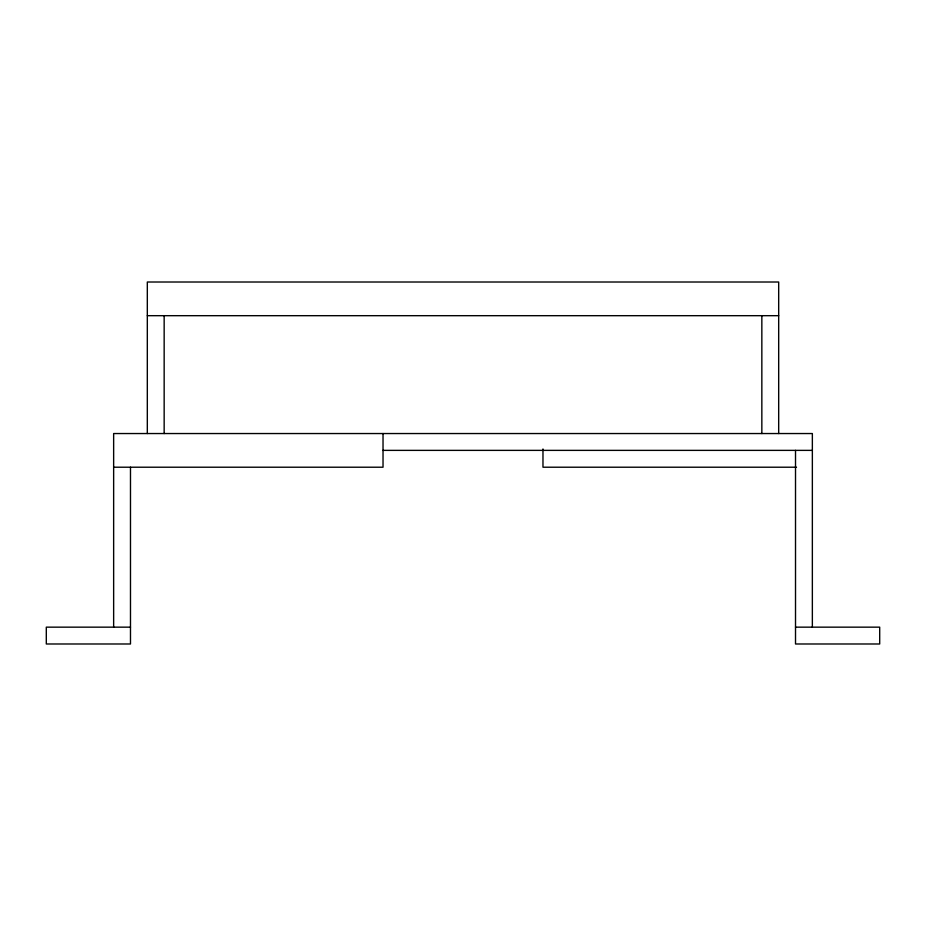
<?xml version="1.0" encoding="UTF-8"?>
<svg xmlns="http://www.w3.org/2000/svg" width="926" height="926" viewBox="0 0 926 926"><rect width="100%" height="100%" fill="white"/><g stroke="black" fill="none" stroke-linecap="round" stroke-linejoin="round"><path stroke-width="1.39" d="M147.315 315.685L778.685 315.685M382.878 450.372L812.357 450.372M113.643 467.213L383.028 467.213L383.028 433.542M796.51 467.213L542.972 467.213L542.972 448.971M130.485 627.157L46.3 627.157L46.3 643.987L130.485 643.987L130.485 467.213M795.515 627.157L879.7 627.157L879.7 643.987L795.515 643.987L795.515 450.372M812.357 627.157L812.357 433.542L113.643 433.542L113.643 627.157M778.685 433.542L778.685 282.013L147.315 282.013L147.315 433.542M761.843 315.685L761.843 433.542M164.157 315.685L164.157 433.542"/></g></svg>
